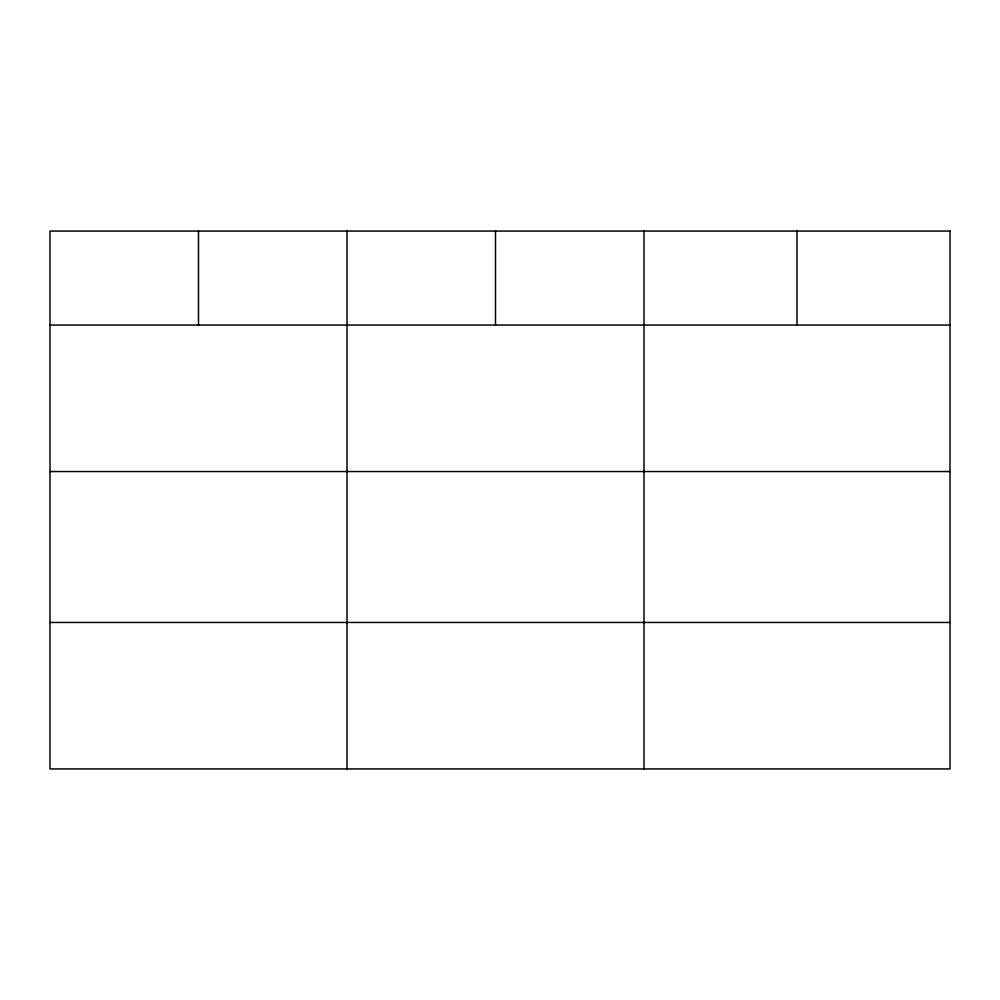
<?xml version="1.0" encoding="UTF-8"?>
<svg xmlns="http://www.w3.org/2000/svg" width="1000" height="1000" viewBox="0 0 1000 1000"><rect width="100%" height="100%" fill="white"/><g stroke="black" fill="none" stroke-linecap="round" stroke-linejoin="round"><path stroke-width="1.5" d="M50 325.05L950 325.05M50 471.538L950 471.538M50 622.45L950 622.45M797 231.062L797 325.05M644 231.062L644 768.938M495.5 231.062L495.5 325.05M347 231.062L347 768.938M198.5 231.062L198.5 325.05M950 231.062L50 231.062L50 768.938L950 768.938L950 231.062"/></g></svg>
